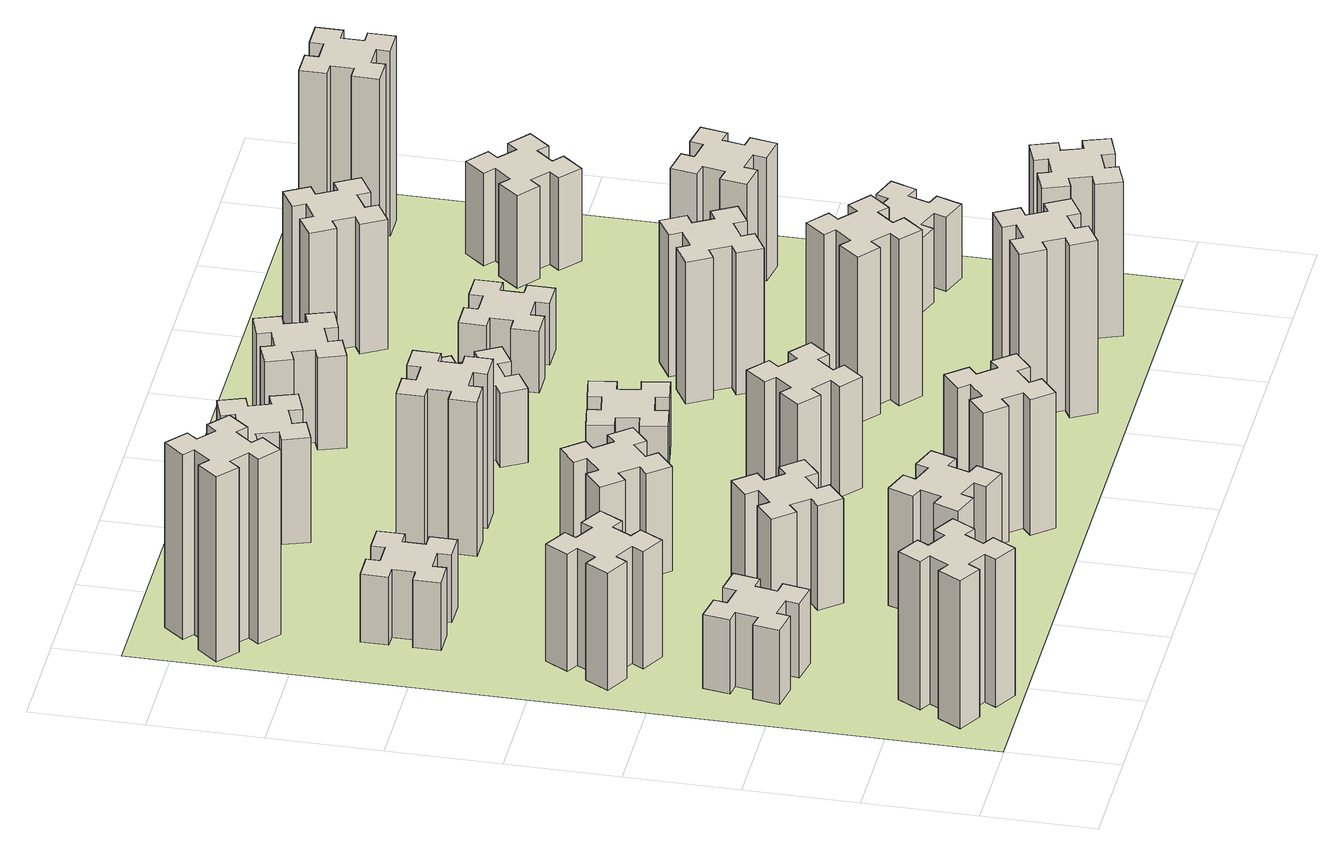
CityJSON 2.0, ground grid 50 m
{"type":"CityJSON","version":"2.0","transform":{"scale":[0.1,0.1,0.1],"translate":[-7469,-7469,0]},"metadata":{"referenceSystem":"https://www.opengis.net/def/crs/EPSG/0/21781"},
"CityObjects":{
"building1":{"type":"Building","attributes":{"class":"1000","function":"1000","usage":"1000","yearOfConstruction":2016,"roofType":"1000","measuredHeight":72,"storeysAboveGround":30,"storeysBelowGround":0},"geometry":[{"type":"Solid","lod":"1","boundaries":[[[[0,1,2,3,4,5,6,7,8,9,10,11,12,13,14,15,16,17,18,19]],[[17,16,20,21]],[[16,15,22,20]],[[15,14,23,22]],[[14,13,24,23]],[[13,12,25,24]],[[12,11,26,25]],[[11,10,27,26]],[[10,9,28,27]],[[9,8,29,28]],[[8,7,30,29]],[[7,6,31,30]],[[6,5,32,31]],[[5,4,33,32]],[[4,3,34,33]],[[3,2,35,34]],[[2,1,36,35]],[[1,0,37,36]],[[0,19,38,37]],[[19,18,39,38]],[[18,17,21,39]],[[24,25,26,27,28,29,30,31,32,33,34,35,36,37,38,39,21,20,22,23]]]]}]},
"building2":{"type":"Building","attributes":{"class":"1000","function":"1000","usage":"1000","yearOfConstruction":2016,"roofType":"1000","measuredHeight":36,"storeysAboveGround":30,"storeysBelowGround":0},"geometry":[{"type":"Solid","lod":"1","boundaries":[[[[40,41,42,43,44,45,46,47,48,49,50,51,52,53,54,55,56,57,58,59]],[[57,56,60,61]],[[56,55,62,60]],[[55,54,63,62]],[[54,53,64,63]],[[53,52,65,64]],[[52,51,66,65]],[[51,50,67,66]],[[50,49,68,67]],[[49,48,69,68]],[[48,47,70,69]],[[47,46,71,70]],[[46,45,72,71]],[[45,44,73,72]],[[44,43,74,73]],[[43,42,75,74]],[[42,41,76,75]],[[41,40,77,76]],[[40,59,78,77]],[[59,58,79,78]],[[58,57,61,79]],[[64,65,66,67,68,69,70,71,72,73,74,75,76,77,78,79,61,60,62,63]]]]}]},
"building3":{"type":"Building","attributes":{"class":"1000","function":"1000","usage":"1000","yearOfConstruction":2016,"roofType":"1000","measuredHeight":57,"storeysAboveGround":30,"storeysBelowGround":0},"geometry":[{"type":"Solid","lod":"1","boundaries":[[[[80,81,82,83,84,85,86,87,88,89,90,91,92,93,94,95,96,97,98,99]],[[97,96,100,101]],[[96,95,102,100]],[[95,94,103,102]],[[94,93,104,103]],[[93,92,105,104]],[[92,91,106,105]],[[91,90,107,106]],[[90,89,108,107]],[[89,88,109,108]],[[88,87,110,109]],[[87,86,111,110]],[[86,85,112,111]],[[85,84,113,112]],[[84,83,114,113]],[[83,82,115,114]],[[82,81,116,115]],[[81,80,117,116]],[[80,99,118,117]],[[99,98,119,118]],[[98,97,101,119]],[[104,105,106,107,108,109,110,111,112,113,114,115,116,117,118,119,101,100,102,103]]]]}]},
"building4":{"type":"Building","attributes":{"class":"1000","function":"1000","usage":"1000","yearOfConstruction":2016,"roofType":"1000","measuredHeight":33,"storeysAboveGround":30,"storeysBelowGround":0},"geometry":[{"type":"Solid","lod":"1","boundaries":[[[[120,121,122,123,124,125,126,127,128,129,130,131,132,133,134,135,136,137,138,139]],[[137,136,140,141]],[[136,135,142,140]],[[135,134,143,142]],[[134,133,144,143]],[[133,132,145,144]],[[132,131,146,145]],[[131,130,147,146]],[[130,129,148,147]],[[129,128,149,148]],[[128,127,150,149]],[[127,126,151,150]],[[126,125,152,151]],[[125,124,153,152]],[[124,123,154,153]],[[123,122,155,154]],[[122,121,156,155]],[[121,120,157,156]],[[120,139,158,157]],[[139,138,159,158]],[[138,137,141,159]],[[144,145,146,147,148,149,150,151,152,153,154,155,156,157,158,159,141,140,142,143]]]]}]},
"building5":{"type":"Building","attributes":{"class":"1000","function":"1000","usage":"1000","yearOfConstruction":2016,"roofType":"1000","measuredHeight":57,"storeysAboveGround":30,"storeysBelowGround":0},"geometry":[{"type":"Solid","lod":"1","boundaries":[[[[160,161,162,163,164,165,166,167,168,169,170,171,172,173,174,175,176,177,178,179]],[[177,176,180,181]],[[176,175,182,180]],[[175,174,183,182]],[[174,173,184,183]],[[173,172,185,184]],[[172,171,186,185]],[[171,170,187,186]],[[170,169,188,187]],[[169,168,189,188]],[[168,167,190,189]],[[167,166,191,190]],[[166,165,192,191]],[[165,164,193,192]],[[164,163,194,193]],[[163,162,195,194]],[[162,161,196,195]],[[161,160,197,196]],[[160,179,198,197]],[[179,178,199,198]],[[178,177,181,199]],[[184,185,186,187,188,189,190,191,192,193,194,195,196,197,198,199,181,180,182,183]]]]}]},
"building6":{"type":"Building","attributes":{"class":"1000","function":"1000","usage":"1000","yearOfConstruction":2016,"roofType":"1000","measuredHeight":90,"storeysAboveGround":30,"storeysBelowGround":0},"geometry":[{"type":"Solid","lod":"1","boundaries":[[[[200,201,202,203,204,205,206,207,208,209,210,211,212,213,214,215,216,217,218,219]],[[217,216,220,221]],[[216,215,222,220]],[[215,214,223,222]],[[214,213,224,223]],[[213,212,225,224]],[[212,211,226,225]],[[211,210,227,226]],[[210,209,228,227]],[[209,208,229,228]],[[208,207,230,229]],[[207,206,231,230]],[[206,205,232,231]],[[205,204,233,232]],[[204,203,234,233]],[[203,202,235,234]],[[202,201,236,235]],[[201,200,237,236]],[[200,219,238,237]],[[219,218,239,238]],[[218,217,221,239]],[[224,225,226,227,228,229,230,231,232,233,234,235,236,237,238,239,221,220,222,223]]]]}]},
"building7":{"type":"Building","attributes":{"class":"1000","function":"1000","usage":"1000","yearOfConstruction":2016,"roofType":"1000","measuredHeight":51,"storeysAboveGround":30,"storeysBelowGround":0},"geometry":[{"type":"Solid","lod":"1","boundaries":[[[[240,241,242,243,244,245,246,247,248,249,250,251,252,253,254,255,256,257,258,259]],[[257,256,260,261]],[[256,255,262,260]],[[255,254,263,262]],[[254,253,264,263]],[[253,252,265,264]],[[252,251,266,265]],[[251,250,267,266]],[[250,249,268,267]],[[249,248,269,268]],[[248,247,270,269]],[[247,246,271,270]],[[246,245,272,271]],[[245,244,273,272]],[[244,243,274,273]],[[243,242,275,274]],[[242,241,276,275]],[[241,240,277,276]],[[240,259,278,277]],[[259,258,279,278]],[[258,257,261,279]],[[264,265,266,267,268,269,270,271,272,273,274,275,276,277,278,279,261,260,262,263]]]]}]},
"building8":{"type":"Building","attributes":{"class":"1000","function":"1000","usage":"1000","yearOfConstruction":2016,"roofType":"1000","measuredHeight":51,"storeysAboveGround":30,"storeysBelowGround":0},"geometry":[{"type":"Solid","lod":"1","boundaries":[[[[280,281,282,283,284,285,286,287,288,289,290,291,292,293,294,295,296,297,298,299]],[[297,296,300,301]],[[296,295,302,300]],[[295,294,303,302]],[[294,293,304,303]],[[293,292,305,304]],[[292,291,306,305]],[[291,290,307,306]],[[290,289,308,307]],[[289,288,309,308]],[[288,287,310,309]],[[287,286,311,310]],[[286,285,312,311]],[[285,284,313,312]],[[284,283,314,313]],[[283,282,315,314]],[[282,281,316,315]],[[281,280,317,316]],[[280,299,318,317]],[[299,298,319,318]],[[298,297,301,319]],[[304,305,306,307,308,309,310,311,312,313,314,315,316,317,318,319,301,300,302,303]]]]}]},
"building9":{"type":"Building","attributes":{"class":"1000","function":"1000","usage":"1000","yearOfConstruction":2016,"roofType":"1000","measuredHeight":66,"storeysAboveGround":30,"storeysBelowGround":0},"geometry":[{"type":"Solid","lod":"1","boundaries":[[[[320,321,322,323,324,325,326,327,328,329,330,331,332,333,334,335,336,337,338,339]],[[337,336,340,341]],[[336,335,342,340]],[[335,334,343,342]],[[334,333,344,343]],[[333,332,345,344]],[[332,331,346,345]],[[331,330,347,346]],[[330,329,348,347]],[[329,328,349,348]],[[328,327,350,349]],[[327,326,351,350]],[[326,325,352,351]],[[325,324,353,352]],[[324,323,354,353]],[[323,322,355,354]],[[322,321,356,355]],[[321,320,357,356]],[[320,339,358,357]],[[339,338,359,358]],[[338,337,341,359]],[[344,345,346,347,348,349,350,351,352,353,354,355,356,357,358,359,341,340,342,343]]]]}]},
"building10":{"type":"Building","attributes":{"class":"1000","function":"1000","usage":"1000","yearOfConstruction":2016,"roofType":"1000","measuredHeight":75,"storeysAboveGround":30,"storeysBelowGround":0},"geometry":[{"type":"Solid","lod":"1","boundaries":[[[[360,361,362,363,364,365,366,367,368,369,370,371,372,373,374,375,376,377,378,379]],[[377,376,380,381]],[[376,375,382,380]],[[375,374,383,382]],[[374,373,384,383]],[[373,372,385,384]],[[372,371,386,385]],[[371,370,387,386]],[[370,369,388,387]],[[369,368,389,388]],[[368,367,390,389]],[[367,366,391,390]],[[366,365,392,391]],[[365,364,393,392]],[[364,363,394,393]],[[363,362,395,394]],[[362,361,396,395]],[[361,360,397,396]],[[360,379,398,397]],[[379,378,399,398]],[[378,377,381,399]],[[384,385,386,387,388,389,390,391,392,393,394,395,396,397,398,399,381,380,382,383]]]]}]},
"building11":{"type":"Building","attributes":{"class":"1000","function":"1000","usage":"1000","yearOfConstruction":2016,"roofType":"1000","measuredHeight":51,"storeysAboveGround":30,"storeysBelowGround":0},"geometry":[{"type":"Solid","lod":"1","boundaries":[[[[400,401,402,403,404,405,406,407,408,409,410,411,412,413,414,415,416,417,418,419]],[[417,416,420,421]],[[416,415,422,420]],[[415,414,423,422]],[[414,413,424,423]],[[413,412,425,424]],[[412,411,426,425]],[[411,410,427,426]],[[410,409,428,427]],[[409,408,429,428]],[[408,407,430,429]],[[407,406,431,430]],[[406,405,432,431]],[[405,404,433,432]],[[404,403,434,433]],[[403,402,435,434]],[[402,401,436,435]],[[401,400,437,436]],[[400,419,438,437]],[[419,418,439,438]],[[418,417,421,439]],[[424,425,426,427,428,429,430,431,432,433,434,435,436,437,438,439,421,420,422,423]]]]}]},
"building12":{"type":"Building","attributes":{"class":"1000","function":"1000","usage":"1000","yearOfConstruction":2016,"roofType":"1000","measuredHeight":54,"storeysAboveGround":30,"storeysBelowGround":0},"geometry":[{"type":"Solid","lod":"1","boundaries":[[[[440,441,442,443,444,445,446,447,448,449,450,451,452,453,454,455,456,457,458,459]],[[457,456,460,461]],[[456,455,462,460]],[[455,454,463,462]],[[454,453,464,463]],[[453,452,465,464]],[[452,451,466,465]],[[451,450,467,466]],[[450,449,468,467]],[[449,448,469,468]],[[448,447,470,469]],[[447,446,471,470]],[[446,445,472,471]],[[445,444,473,472]],[[444,443,474,473]],[[443,442,475,474]],[[442,441,476,475]],[[441,440,477,476]],[[440,459,478,477]],[[459,458,479,478]],[[458,457,461,479]],[[464,465,466,467,468,469,470,471,472,473,474,475,476,477,478,479,461,460,462,463]]]]}]},
"building13":{"type":"Building","attributes":{"class":"1000","function":"1000","usage":"1000","yearOfConstruction":2016,"roofType":"1000","measuredHeight":30,"storeysAboveGround":30,"storeysBelowGround":0},"geometry":[{"type":"Solid","lod":"1","boundaries":[[[[480,481,482,483,484,485,486,487,488,489,490,491,492,493,494,495,496,497,498,499]],[[497,496,500,501]],[[496,495,502,500]],[[495,494,503,502]],[[494,493,504,503]],[[493,492,505,504]],[[492,491,506,505]],[[491,490,507,506]],[[490,489,508,507]],[[489,488,509,508]],[[488,487,510,509]],[[487,486,511,510]],[[486,485,512,511]],[[485,484,513,512]],[[484,483,514,513]],[[483,482,515,514]],[[482,481,516,515]],[[481,480,517,516]],[[480,499,518,517]],[[499,498,519,518]],[[498,497,501,519]],[[504,505,506,507,508,509,510,511,512,513,514,515,516,517,518,519,501,500,502,503]]]]}]},
"building14":{"type":"Building","attributes":{"class":"1000","function":"1000","usage":"1000","yearOfConstruction":2016,"roofType":"1000","measuredHeight":36,"storeysAboveGround":30,"storeysBelowGround":0},"geometry":[{"type":"Solid","lod":"1","boundaries":[[[[520,521,522,523,524,525,526,527,528,529,530,531,532,533,534,535,536,537,538,539]],[[537,536,540,541]],[[536,535,542,540]],[[535,534,543,542]],[[534,533,544,543]],[[533,532,545,544]],[[532,531,546,545]],[[531,530,547,546]],[[530,529,548,547]],[[529,528,549,548]],[[528,527,550,549]],[[527,526,551,550]],[[526,525,552,551]],[[525,524,553,552]],[[524,523,554,553]],[[523,522,555,554]],[[522,521,556,555]],[[521,520,557,556]],[[520,539,558,557]],[[539,538,559,558]],[[538,537,541,559]],[[544,545,546,547,548,549,550,551,552,553,554,555,556,557,558,559,541,540,542,543]]]]}]},
"building15":{"type":"Building","attributes":{"class":"1000","function":"1000","usage":"1000","yearOfConstruction":2016,"roofType":"1000","measuredHeight":84,"storeysAboveGround":30,"storeysBelowGround":0},"geometry":[{"type":"Solid","lod":"1","boundaries":[[[[560,561,562,563,564,565,566,567,568,569,570,571,572,573,574,575,576,577,578,579]],[[577,576,580,581]],[[576,575,582,580]],[[575,574,583,582]],[[574,573,584,583]],[[573,572,585,584]],[[572,571,586,585]],[[571,570,587,586]],[[570,569,588,587]],[[569,568,589,588]],[[568,567,590,589]],[[567,566,591,590]],[[566,565,592,591]],[[565,564,593,592]],[[564,563,594,593]],[[563,562,595,594]],[[562,561,596,595]],[[561,560,597,596]],[[560,579,598,597]],[[579,578,599,598]],[[578,577,581,599]],[[584,585,586,587,588,589,590,591,592,593,594,595,596,597,598,599,581,580,582,583]]]]}]},
"building16":{"type":"Building","attributes":{"class":"1000","function":"1000","usage":"1000","yearOfConstruction":2016,"roofType":"1000","measuredHeight":45,"storeysAboveGround":30,"storeysBelowGround":0},"geometry":[{"type":"Solid","lod":"1","boundaries":[[[[600,601,602,603,604,605,606,607,608,609,610,611,612,613,614,615,616,617,618,619]],[[617,616,620,621]],[[616,615,622,620]],[[615,614,623,622]],[[614,613,624,623]],[[613,612,625,624]],[[612,611,626,625]],[[611,610,627,626]],[[610,609,628,627]],[[609,608,629,628]],[[608,607,630,629]],[[607,606,631,630]],[[606,605,632,631]],[[605,604,633,632]],[[604,603,634,633]],[[603,602,635,634]],[[602,601,636,635]],[[601,600,637,636]],[[600,619,638,637]],[[619,618,639,638]],[[618,617,621,639]],[[624,625,626,627,628,629,630,631,632,633,634,635,636,637,638,639,621,620,622,623]]]]}]},
"building17":{"type":"Building","attributes":{"class":"1000","function":"1000","usage":"1000","yearOfConstruction":2016,"roofType":"1000","measuredHeight":81,"storeysAboveGround":30,"storeysBelowGround":0},"geometry":[{"type":"Solid","lod":"1","boundaries":[[[[640,641,642,643,644,645,646,647,648,649,650,651,652,653,654,655,656,657,658,659]],[[657,656,660,661]],[[656,655,662,660]],[[655,654,663,662]],[[654,653,664,663]],[[653,652,665,664]],[[652,651,666,665]],[[651,650,667,666]],[[650,649,668,667]],[[649,648,669,668]],[[648,647,670,669]],[[647,646,671,670]],[[646,645,672,671]],[[645,644,673,672]],[[644,643,674,673]],[[643,642,675,674]],[[642,641,676,675]],[[641,640,677,676]],[[640,659,678,677]],[[659,658,679,678]],[[658,657,661,679]],[[664,665,666,667,668,669,670,671,672,673,674,675,676,677,678,679,661,660,662,663]]]]}]},
"building18":{"type":"Building","attributes":{"class":"1000","function":"1000","usage":"1000","yearOfConstruction":2016,"roofType":"1000","measuredHeight":69,"storeysAboveGround":30,"storeysBelowGround":0},"geometry":[{"type":"Solid","lod":"1","boundaries":[[[[680,681,682,683,684,685,686,687,688,689,690,691,692,693,694,695,696,697,698,699]],[[697,696,700,701]],[[696,695,702,700]],[[695,694,703,702]],[[694,693,704,703]],[[693,692,705,704]],[[692,691,706,705]],[[691,690,707,706]],[[690,689,708,707]],[[689,688,709,708]],[[688,687,710,709]],[[687,686,711,710]],[[686,685,712,711]],[[685,684,713,712]],[[684,683,714,713]],[[683,682,715,714]],[[682,681,716,715]],[[681,680,717,716]],[[680,699,718,717]],[[699,698,719,718]],[[698,697,701,719]],[[704,705,706,707,708,709,710,711,712,713,714,715,716,717,718,719,701,700,702,703]]]]}]},
"building19":{"type":"Building","attributes":{"class":"1000","function":"1000","usage":"1000","yearOfConstruction":2016,"roofType":"1000","measuredHeight":30,"storeysAboveGround":30,"storeysBelowGround":0},"geometry":[{"type":"Solid","lod":"1","boundaries":[[[[720,721,722,723,724,725,726,727,728,729,730,731,732,733,734,735,736,737,738,739]],[[737,736,740,741]],[[736,735,742,740]],[[735,734,743,742]],[[734,733,744,743]],[[733,732,745,744]],[[732,731,746,745]],[[731,730,747,746]],[[730,729,748,747]],[[729,728,749,748]],[[728,727,750,749]],[[727,726,751,750]],[[726,725,752,751]],[[725,724,753,752]],[[724,723,754,753]],[[723,722,755,754]],[[722,721,756,755]],[[721,720,757,756]],[[720,739,758,757]],[[739,738,759,758]],[[738,737,741,759]],[[744,745,746,747,748,749,750,751,752,753,754,755,756,757,758,759,741,740,742,743]]]]}]},
"building20":{"type":"Building","attributes":{"class":"1000","function":"1000","usage":"1000","yearOfConstruction":2016,"roofType":"1000","measuredHeight":75,"storeysAboveGround":30,"storeysBelowGround":0},"geometry":[{"type":"Solid","lod":"1","boundaries":[[[[760,761,762,763,764,765,766,767,768,769,770,771,772,773,774,775,776,777,778,779]],[[777,776,780,781]],[[776,775,782,780]],[[775,774,783,782]],[[774,773,784,783]],[[773,772,785,784]],[[772,771,786,785]],[[771,770,787,786]],[[770,769,788,787]],[[769,768,789,788]],[[768,767,790,789]],[[767,766,791,790]],[[766,765,792,791]],[[765,764,793,792]],[[764,763,794,793]],[[763,762,795,794]],[[762,761,796,795]],[[761,760,797,796]],[[760,779,798,797]],[[779,778,799,798]],[[778,777,781,799]],[[784,785,786,787,788,789,790,791,792,793,794,795,796,797,798,799,781,780,782,783]]]]}]},
"building21":{"type":"Building","attributes":{"class":"1000","function":"1000","usage":"1000","yearOfConstruction":2016,"roofType":"1000","measuredHeight":63,"storeysAboveGround":30,"storeysBelowGround":0},"geometry":[{"type":"Solid","lod":"1","boundaries":[[[[800,801,802,803,804,805,806,807,808,809,810,811,812,813,814,815,816,817,818,819]],[[817,816,820,821]],[[816,815,822,820]],[[815,814,823,822]],[[814,813,824,823]],[[813,812,825,824]],[[812,811,826,825]],[[811,810,827,826]],[[810,809,828,827]],[[809,808,829,828]],[[808,807,830,829]],[[807,806,831,830]],[[806,805,832,831]],[[805,804,833,832]],[[804,803,834,833]],[[803,802,835,834]],[[802,801,836,835]],[[801,800,837,836]],[[800,819,838,837]],[[819,818,839,838]],[[818,817,821,839]],[[824,825,826,827,828,829,830,831,832,833,834,835,836,837,838,839,821,820,822,823]]]]}]},
"building22":{"type":"Building","attributes":{"class":"1000","function":"1000","usage":"1000","yearOfConstruction":2016,"roofType":"1000","measuredHeight":36,"storeysAboveGround":30,"storeysBelowGround":0},"geometry":[{"type":"Solid","lod":"1","boundaries":[[[[840,841,842,843,844,845,846,847,848,849,850,851,852,853,854,855,856,857,858,859]],[[857,856,860,861]],[[856,855,862,860]],[[855,854,863,862]],[[854,853,864,863]],[[853,852,865,864]],[[852,851,866,865]],[[851,850,867,866]],[[850,849,868,867]],[[849,848,869,868]],[[848,847,870,869]],[[847,846,871,870]],[[846,845,872,871]],[[845,844,873,872]],[[844,843,874,873]],[[843,842,875,874]],[[842,841,876,875]],[[841,840,877,876]],[[840,859,878,877]],[[859,858,879,878]],[[858,857,861,879]],[[864,865,866,867,868,869,870,871,872,873,874,875,876,877,878,879,861,860,862,863]]]]}]},
"building23":{"type":"Building","attributes":{"class":"1000","function":"1000","usage":"1000","yearOfConstruction":2016,"roofType":"1000","measuredHeight":60,"storeysAboveGround":30,"storeysBelowGround":0},"geometry":[{"type":"Solid","lod":"1","boundaries":[[[[880,881,882,883,884,885,886,887,888,889,890,891,892,893,894,895,896,897,898,899]],[[897,896,900,901]],[[896,895,902,900]],[[895,894,903,902]],[[894,893,904,903]],[[893,892,905,904]],[[892,891,906,905]],[[891,890,907,906]],[[890,889,908,907]],[[889,888,909,908]],[[888,887,910,909]],[[887,886,911,910]],[[886,885,912,911]],[[885,884,913,912]],[[884,883,914,913]],[[883,882,915,914]],[[882,881,916,915]],[[881,880,917,916]],[[880,899,918,917]],[[899,898,919,918]],[[898,897,901,919]],[[904,905,906,907,908,909,910,911,912,913,914,915,916,917,918,919,901,900,902,903]]]]}]},
"building24":{"type":"Building","attributes":{"class":"1000","function":"1000","usage":"1000","yearOfConstruction":2016,"roofType":"1000","measuredHeight":45,"storeysAboveGround":30,"storeysBelowGround":0},"geometry":[{"type":"Solid","lod":"1","boundaries":[[[[920,921,922,923,924,925,926,927,928,929,930,931,932,933,934,935,936,937,938,939]],[[937,936,940,941]],[[936,935,942,940]],[[935,934,943,942]],[[934,933,944,943]],[[933,932,945,944]],[[932,931,946,945]],[[931,930,947,946]],[[930,929,948,947]],[[929,928,949,948]],[[928,927,950,949]],[[927,926,951,950]],[[926,925,952,951]],[[925,924,953,952]],[[924,923,954,953]],[[923,922,955,954]],[[922,921,956,955]],[[921,920,957,956]],[[920,939,958,957]],[[939,938,959,958]],[[938,937,941,959]],[[944,945,946,947,948,949,950,951,952,953,954,955,956,957,958,959,941,940,942,943]]]]}]},
"building25":{"type":"Building","attributes":{"class":"1000","function":"1000","usage":"1000","yearOfConstruction":2016,"roofType":"1000","measuredHeight":90,"storeysAboveGround":30,"storeysBelowGround":0},"geometry":[{"type":"Solid","lod":"1","boundaries":[[[[960,961,962,963,964,965,966,967,968,969,970,971,972,973,974,975,976,977,978,979]],[[977,976,980,981]],[[976,975,982,980]],[[975,974,983,982]],[[974,973,984,983]],[[973,972,985,984]],[[972,971,986,985]],[[971,970,987,986]],[[970,969,988,987]],[[969,968,989,988]],[[968,967,990,989]],[[967,966,991,990]],[[966,965,992,991]],[[965,964,993,992]],[[964,963,994,993]],[[963,962,995,994]],[[962,961,996,995]],[[961,960,997,996]],[[960,979,998,997]],[[979,978,999,998]],[[978,977,981,999]],[[984,985,986,987,988,989,990,991,992,993,994,995,996,997,998,999,981,980,982,983]]]]}]},
"landuse1":{"type":"LandUse","attributes":{"name":"plot1","function":"1010"},"geometry":[{"type":"MultiSurface","lod":"1","boundaries":[[[1000,1001,1002,1003]]]}]}
},
"vertices":[
[277,205,0],[364,155,0],[334,103,0],[438,43,0],[498,147,0],[446,177,0],[496,264,0],[548,234,0],[608,338,0],[504,398,0],[474,346,0],[387,396,0],[417,448,0],[313,508,0],[253,404,0],[305,374,0],[255,287,0],[203,317,0],[143,213,0],[247,153,0],[255,287,720],[203,317,720],[305,374,720],[253,404,720],[313,508,720],[417,448,720],[387,396,720],[474,346,720],[504,398,720],[608,338,720],[548,234,720],[496,264,720],[446,177,720],[498,147,720],[438,43,720],[334,103,720],[364,155,720],[277,205,720],[247,153,720],[143,213,720],
[307,1016,0],[405,998,0],[395,939,0],[513,918,0],[534,1037,0],[475,1047,0],[492,1145,0],[551,1135,0],[572,1253,0],[454,1274,0],[444,1215,0],[345,1232,0],[356,1291,0],[237,1312,0],[217,1194,0],[276,1184,0],[258,1085,0],[199,1096,0],[178,977,0],[297,957,0],[258,1085,360],[199,1096,360],[276,1184,360],[217,1194,360],[237,1312,360],[356,1291,360],[345,1232,360],[444,1215,360],[454,1274,360],[572,1253,360],[551,1135,360],[492,1145,360],[475,1047,360],[534,1037,360],[513,918,360],[395,939,360],[405,998,360],[307,1016,360],[297,957,360],[178,977,360],
[474,1826,0],[387,1876,0],[417,1928,0],[313,1988,0],[253,1884,0],[305,1854,0],[255,1767,0],[203,1797,0],[143,1693,0],[247,1633,0],[277,1685,0],[364,1635,0],[334,1583,0],[438,1523,0],[498,1627,0],[446,1657,0],[496,1744,0],[548,1714,0],[608,1818,0],[504,1878,0],[496,1744,570],[548,1714,570],[446,1657,570],[498,1627,570],[438,1523,570],[334,1583,570],[364,1635,570],[277,1685,570],[247,1633,570],[143,1693,570],[203,1797,570],[255,1767,570],[305,1854,570],[253,1884,570],[313,1988,570],[417,1928,570],[387,1876,570],[474,1826,570],[504,1878,570],[608,1818,570],
[425,2485,0],[525,2485,0],[525,2425,0],[645,2425,0],[645,2545,0],[585,2545,0],[585,2645,0],[645,2645,0],[645,2765,0],[525,2765,0],[525,2705,0],[425,2705,0],[425,2765,0],[305,2765,0],[305,2645,0],[365,2645,0],[365,2545,0],[305,2545,0],[305,2425,0],[425,2425,0],[365,2545,330],[305,2545,330],[365,2645,330],[305,2645,330],[305,2765,330],[425,2765,330],[425,2705,330],[525,2705,330],[525,2765,330],[645,2765,330],[645,2645,330],[585,2645,330],[585,2545,330],[645,2545,330],[645,2425,330],[525,2425,330],[525,2485,330],[425,2485,330],[425,2425,330],[305,2425,330],
[1202,391,0],[1236,485,0],[1292,464,0],[1333,577,0],[1220,618,0],[1200,562,0],[1106,596,0],[1127,652,0],[1014,693,0],[973,580,0],[1029,560,0],[995,466,0],[939,487,0],[897,374,0],[1010,333,0],[1031,389,0],[1125,355,0],[1104,299,0],[1217,257,0],[1258,370,0],[1125,355,570],[1104,299,570],[1031,389,570],[1010,333,570],[897,374,570],[939,487,570],[995,466,570],[1029,560,570],[973,580,570],[1014,693,570],[1127,652,570],[1106,596,570],[1200,562,570],[1220,618,570],[1333,577,570],[1292,464,570],[1236,485,570],[1202,391,570],[1258,370,570],[1217,257,570],
[384,3387,0],[308,3452,0],[346,3498,0],[254,3575,0],[177,3483,0],[223,3444,0],[159,3368,0],[113,3406,0],[36,3314,0],[128,3237,0],[166,3283,0],[243,3219,0],[204,3173,0],[296,3096,0],[373,3188,0],[327,3226,0],[392,3303,0],[438,3264,0],[515,3356,0],[423,3433,0],[392,3303,900],[438,3264,900],[327,3226,900],[373,3188,900],[296,3096,900],[204,3173,900],[243,3219,900],[166,3283,900],[128,3237,900],[36,3314,900],[113,3406,900],[159,3368,900],[223,3444,900],[177,3483,900],[254,3575,900],[346,3498,900],[308,3452,900],[384,3387,900],[423,3433,900],[515,3356,900],
[983,1232,0],[906,1167,0],[868,1213,0],[776,1136,0],[853,1044,0],[899,1083,0],[963,1006,0],[917,968,0],[994,876,0],[1086,953,0],[1048,999,0],[1124,1063,0],[1163,1017,0],[1255,1094,0],[1178,1186,0],[1132,1148,0],[1067,1224,0],[1113,1263,0],[1036,1355,0],[944,1278,0],[1067,1224,510],[1113,1263,510],[1132,1148,510],[1178,1186,510],[1255,1094,510],[1163,1017,510],[1124,1063,510],[1048,999,510],[1086,953,510],[994,876,510],[917,968,510],[963,1006,510],[899,1083,510],[853,1044,510],[776,1136,510],[868,1213,510],[906,1167,510],[983,1232,510],[944,1278,510],[1036,1355,510],
[1083,1972,0],[1006,1907,0],[968,1953,0],[876,1876,0],[953,1784,0],[999,1823,0],[1063,1746,0],[1017,1708,0],[1094,1616,0],[1186,1693,0],[1148,1739,0],[1224,1803,0],[1263,1757,0],[1355,1834,0],[1278,1926,0],[1232,1888,0],[1167,1964,0],[1213,2003,0],[1136,2095,0],[1044,2018,0],[1167,1964,510],[1213,2003,510],[1232,1888,510],[1278,1926,510],[1355,1834,510],[1263,1757,510],[1224,1803,510],[1148,1739,510],[1186,1693,510],[1094,1616,510],[1017,1708,510],[1063,1746,510],[999,1823,510],[953,1784,510],[876,1876,510],[968,1953,510],[1006,1907,510],[1083,1972,510],[1044,2018,510],[1136,2095,510],
[1723,492,0],[1646,427,0],[1608,473,0],[1516,396,0],[1593,304,0],[1639,343,0],[1703,266,0],[1657,228,0],[1734,136,0],[1826,213,0],[1788,259,0],[1864,323,0],[1903,277,0],[1995,354,0],[1918,446,0],[1872,408,0],[1807,484,0],[1853,523,0],[1776,615,0],[1684,538,0],[1807,484,660],[1853,523,660],[1872,408,660],[1918,446,660],[1995,354,660],[1903,277,660],[1864,323,660],[1788,259,660],[1826,213,660],[1734,136,660],[1657,228,660],[1703,266,660],[1639,343,660],[1593,304,660],[1516,396,660],[1608,473,660],[1646,427,660],[1723,492,660],[1684,538,660],[1776,615,660],
[1325,2545,0],[1325,2645,0],[1385,2645,0],[1385,2765,0],[1265,2765,0],[1265,2705,0],[1165,2705,0],[1165,2765,0],[1045,2765,0],[1045,2645,0],[1105,2645,0],[1105,2545,0],[1045,2545,0],[1045,2425,0],[1165,2425,0],[1165,2485,0],[1265,2485,0],[1265,2425,0],[1385,2425,0],[1385,2545,0],[1265,2485,750],[1265,2425,750],[1165,2485,750],[1165,2425,750],[1045,2425,750],[1045,2545,750],[1105,2545,750],[1105,2645,750],[1045,2645,750],[1045,2765,750],[1165,2765,750],[1165,2705,750],[1265,2705,750],[1265,2765,750],[1385,2765,750],[1385,2645,750],[1325,2645,750],[1325,2545,750],[1385,2545,750],[1385,2425,750],
[1125,3456,0],[1031,3422,0],[1010,3478,0],[897,3437,0],[939,3324,0],[995,3345,0],[1029,3251,0],[973,3230,0],[1014,3117,0],[1127,3159,0],[1106,3215,0],[1200,3249,0],[1220,3193,0],[1333,3234,0],[1292,3347,0],[1236,3326,0],[1202,3420,0],[1258,3440,0],[1217,3553,0],[1104,3512,0],[1202,3420,510],[1258,3440,510],[1236,3326,510],[1292,3347,510],[1333,3234,510],[1220,3193,510],[1200,3249,510],[1106,3215,510],[1127,3159,510],[1014,3117,510],[973,3230,510],[1029,3251,510],[995,3345,510],[939,3324,510],[897,3437,510],[1010,3478,510],[1031,3422,510],[1125,3456,510],[1104,3512,510],[1217,3553,510],
[1746,1163,0],[1823,1099,0],[1784,1053,0],[1876,976,0],[1953,1068,0],[1907,1106,0],[1972,1183,0],[2018,1144,0],[2095,1236,0],[2003,1313,0],[1964,1267,0],[1888,1332,0],[1926,1378,0],[1834,1455,0],[1757,1363,0],[1803,1324,0],[1739,1248,0],[1693,1286,0],[1616,1194,0],[1708,1117,0],[1739,1248,540],[1693,1286,540],[1803,1324,540],[1757,1363,540],[1834,1455,540],[1926,1378,540],[1888,1332,540],[1964,1267,540],[2003,1313,540],[2095,1236,540],[2018,1144,540],[1972,1183,540],[1907,1106,540],[1953,1068,540],[1876,976,540],[1784,1053,540],[1823,1099,540],[1746,1163,540],[1708,1117,540],[1616,1194,540],
[1972,1925,0],[1955,2024,0],[2014,2034,0],[1993,2152,0],[1875,2131,0],[1885,2072,0],[1787,2055,0],[1777,2114,0],[1658,2093,0],[1679,1975,0],[1738,1985,0],[1756,1887,0],[1697,1877,0],[1717,1758,0],[1836,1779,0],[1825,1838,0],[1924,1856,0],[1934,1797,0],[2052,1817,0],[2031,1936,0],[1924,1856,300],[1934,1797,300],[1825,1838,300],[1836,1779,300],[1717,1758,300],[1697,1877,300],[1756,1887,300],[1738,1985,300],[1679,1975,300],[1658,2093,300],[1777,2114,300],[1787,2055,300],[1885,2072,300],[1875,2131,300],[1993,2152,300],[2014,2034,300],[1955,2024,300],[1972,1925,300],[2031,1936,300],[2052,1817,300],
[1976,2607,0],[1926,2694,0],[1978,2724,0],[1918,2828,0],[1814,2768,0],[1844,2716,0],[1757,2666,0],[1727,2718,0],[1623,2658,0],[1683,2554,0],[1735,2584,0],[1785,2497,0],[1733,2467,0],[1793,2363,0],[1897,2423,0],[1867,2475,0],[1954,2525,0],[1984,2473,0],[2088,2533,0],[2028,2637,0],[1954,2525,360],[1984,2473,360],[1867,2475,360],[1897,2423,360],[1793,2363,360],[1733,2467,360],[1785,2497,360],[1735,2584,360],[1683,2554,360],[1623,2658,360],[1727,2718,360],[1757,2666,360],[1844,2716,360],[1814,2768,360],[1918,2828,360],[1978,2724,360],[1926,2694,360],[1976,2607,360],[2028,2637,360],[2088,2533,360],
[2575,364,0],[2625,277,0],[2573,247,0],[2633,143,0],[2737,203,0],[2707,255,0],[2794,305,0],[2824,253,0],[2928,313,0],[2868,417,0],[2816,387,0],[2766,474,0],[2818,504,0],[2758,608,0],[2654,548,0],[2684,496,0],[2597,446,0],[2567,498,0],[2463,438,0],[2523,334,0],[2597,446,840],[2567,498,840],[2684,496,840],[2654,548,840],[2758,608,840],[2818,504,840],[2766,474,840],[2816,387,840],[2868,417,840],[2928,313,840],[2824,253,840],[2794,305,840],[2707,255,840],[2737,203,840],[2633,143,840],[2573,247,840],[2625,277,840],[2575,364,840],[2523,334,840],[2463,438,840],
[1865,3456,0],[1771,3422,0],[1750,3478,0],[1637,3437,0],[1679,3324,0],[1735,3345,0],[1769,3251,0],[1713,3230,0],[1754,3117,0],[1867,3159,0],[1846,3215,0],[1940,3249,0],[1960,3193,0],[2073,3234,0],[2032,3347,0],[1976,3326,0],[1942,3420,0],[1998,3440,0],[1957,3553,0],[1844,3512,0],[1942,3420,450],[1998,3440,450],[1976,3326,450],[2032,3347,450],[2073,3234,450],[1960,3193,450],[1940,3249,450],[1846,3215,450],[1867,3159,450],[1754,3117,450],[1713,3230,450],[1769,3251,450],[1735,3345,450],[1679,3324,450],[1637,3437,450],[1750,3478,450],[1771,3422,450],[1865,3456,450],[1844,3512,450],[1957,3553,450],
[2647,1006,0],[2712,1083,0],[2758,1044,0],[2835,1136,0],[2743,1213,0],[2704,1167,0],[2628,1232,0],[2666,1278,0],[2574,1355,0],[2497,1263,0],[2543,1224,0],[2479,1148,0],[2433,1186,0],[2356,1094,0],[2448,1017,0],[2486,1063,0],[2563,999,0],[2524,953,0],[2616,876,0],[2693,968,0],[2563,999,810],[2524,953,810],[2486,1063,810],[2448,1017,810],[2356,1094,810],[2433,1186,810],[2479,1148,810],[2543,1224,810],[2497,1263,810],[2574,1355,810],[2666,1278,810],[2628,1232,810],[2704,1167,810],[2743,1213,810],[2835,1136,810],[2758,1044,810],[2712,1083,810],[2647,1006,810],[2693,968,810],[2616,876,810],
[2475,1744,0],[2525,1657,0],[2473,1627,0],[2533,1523,0],[2637,1583,0],[2607,1635,0],[2694,1685,0],[2724,1633,0],[2828,1693,0],[2768,1797,0],[2716,1767,0],[2666,1854,0],[2718,1884,0],[2658,1988,0],[2554,1928,0],[2584,1876,0],[2497,1826,0],[2467,1878,0],[2363,1818,0],[2423,1714,0],[2497,1826,690],[2467,1878,690],[2584,1876,690],[2554,1928,690],[2658,1988,690],[2718,1884,690],[2666,1854,690],[2716,1767,690],[2768,1797,690],[2828,1693,690],[2724,1633,690],[2694,1685,690],[2607,1635,690],[2637,1583,690],[2533,1523,690],[2473,1627,690],[2525,1657,690],[2475,1744,690],[2423,1714,690],[2363,1818,690],
[2605,2545,0],[2605,2645,0],[2665,2645,0],[2665,2765,0],[2545,2765,0],[2545,2705,0],[2445,2705,0],[2445,2765,0],[2325,2765,0],[2325,2645,0],[2385,2645,0],[2385,2545,0],[2325,2545,0],[2325,2425,0],[2445,2425,0],[2445,2485,0],[2545,2485,0],[2545,2425,0],[2665,2425,0],[2665,2545,0],[2545,2485,300],[2545,2425,300],[2445,2485,300],[2445,2425,300],[2325,2425,300],[2325,2545,300],[2385,2545,300],[2385,2645,300],[2325,2645,300],[2325,2765,300],[2445,2765,300],[2445,2705,300],[2545,2705,300],[2545,2765,300],[2665,2765,300],[2665,2645,300],[2605,2645,300],[2605,2545,300],[2665,2545,300],[2665,2425,300],
[3215,385,0],[3249,291,0],[3193,270,0],[3234,157,0],[3347,199,0],[3326,255,0],[3420,289,0],[3440,233,0],[3553,274,0],[3512,387,0],[3456,366,0],[3422,460,0],[3478,480,0],[3437,593,0],[3324,552,0],[3345,496,0],[3251,462,0],[3230,518,0],[3117,477,0],[3159,364,0],[3251,462,750],[3230,518,750],[3345,496,750],[3324,552,750],[3437,593,750],[3478,480,750],[3422,460,750],[3456,366,750],[3512,387,750],[3553,274,750],[3440,233,750],[3420,289,750],[3326,255,750],[3347,199,750],[3234,157,750],[3193,270,750],[3249,291,750],[3215,385,750],[3159,364,750],[3117,477,750],
[2716,3347,0],[2666,3434,0],[2718,3464,0],[2658,3568,0],[2554,3508,0],[2584,3456,0],[2497,3406,0],[2467,3458,0],[2363,3398,0],[2423,3294,0],[2475,3324,0],[2525,3237,0],[2473,3207,0],[2533,3103,0],[2637,3163,0],[2607,3215,0],[2694,3265,0],[2724,3213,0],[2828,3273,0],[2768,3377,0],[2694,3265,630],[2724,3213,630],[2607,3215,630],[2637,3163,630],[2533,3103,630],[2473,3207,630],[2525,3237,630],[2475,3324,630],[2423,3294,630],[2363,3398,630],[2467,3458,630],[2497,3406,630],[2584,3456,630],[2554,3508,630],[2658,3568,630],[2718,3464,630],[2666,3434,630],[2716,3347,630],[2768,3377,630],[2828,3273,630],
[3351,1029,0],[3445,995,0],[3424,939,0],[3537,897,0],[3578,1010,0],[3522,1031,0],[3556,1125,0],[3612,1104,0],[3653,1217,0],[3540,1258,0],[3520,1202,0],[3426,1236,0],[3447,1292,0],[3334,1333,0],[3293,1220,0],[3349,1200,0],[3315,1106,0],[3259,1127,0],[3217,1014,0],[3330,973,0],[3315,1106,360],[3259,1127,360],[3349,1200,360],[3293,1220,360],[3334,1333,360],[3447,1292,360],[3426,1236,360],[3520,1202,360],[3540,1258,360],[3653,1217,360],[3612,1104,360],[3556,1125,360],[3522,1031,360],[3578,1010,360],[3537,897,360],[3424,939,360],[3445,995,360],[3351,1029,360],[3330,973,360],[3217,1014,360],
[3435,1787,0],[3452,1885,0],[3511,1875,0],[3532,1993,0],[3414,2014,0],[3404,1955,0],[3305,1972,0],[3316,2031,0],[3197,2052,0],[3177,1934,0],[3236,1924,0],[3218,1825,0],[3159,1836,0],[3138,1717,0],[3257,1697,0],[3267,1756,0],[3365,1738,0],[3355,1679,0],[3473,1658,0],[3494,1777,0],[3365,1738,600],[3355,1679,600],[3267,1756,600],[3257,1697,600],[3138,1717,600],[3159,1836,600],[3218,1825,600],[3236,1924,600],[3177,1934,600],[3197,2052,600],[3316,2031,600],[3305,1972,600],[3404,1955,600],[3414,2014,600],[3532,1993,600],[3511,1875,600],[3452,1885,600],[3435,1787,600],[3494,1777,600],[3473,1658,600],
[3444,2747,0],[3368,2812,0],[3406,2858,0],[3314,2935,0],[3237,2843,0],[3283,2804,0],[3219,2728,0],[3173,2766,0],[3096,2674,0],[3188,2597,0],[3226,2643,0],[3303,2579,0],[3264,2533,0],[3356,2456,0],[3433,2548,0],[3387,2586,0],[3452,2663,0],[3498,2624,0],[3575,2716,0],[3483,2793,0],[3452,2663,450],[3498,2624,450],[3387,2586,450],[3433,2548,450],[3356,2456,450],[3264,2533,450],[3303,2579,450],[3226,2643,450],[3188,2597,450],[3096,2674,450],[3173,2766,450],[3219,2728,450],[3283,2804,450],[3237,2843,450],[3314,2935,450],[3406,2858,450],[3368,2812,450],[3444,2747,450],[3483,2793,450],[3575,2716,450],
[3285,3325,0],[3385,3325,0],[3385,3265,0],[3505,3265,0],[3505,3385,0],[3445,3385,0],[3445,3485,0],[3505,3485,0],[3505,3605,0],[3385,3605,0],[3385,3545,0],[3285,3545,0],[3285,3605,0],[3165,3605,0],[3165,3485,0],[3225,3485,0],[3225,3385,0],[3165,3385,0],[3165,3265,0],[3285,3265,0],[3225,3385,900],[3165,3385,900],[3225,3485,900],[3165,3485,900],[3165,3605,900],[3285,3605,900],[3285,3545,900],[3385,3545,900],[3385,3605,900],[3505,3605,900],[3505,3485,900],[3445,3485,900],[3445,3385,900],[3505,3385,900],[3505,3265,900],[3385,3265,900],[3385,3325,900],[3285,3325,900],[3285,3265,900],[3165,3265,900],
[5,3705,0],[3705,3705,0],[3705,5,0],[5,5,0]
]}
